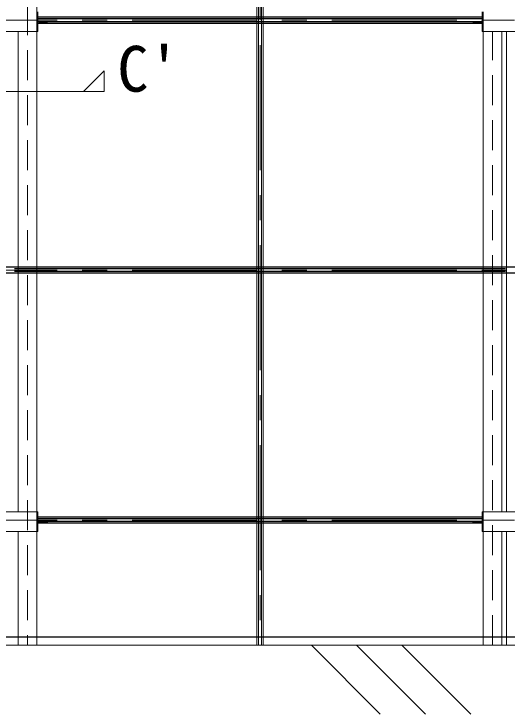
# Model space of a CAD drawing. Units: millimetres, scale not verified. Extents: x -11700 to 11700, y -342150 to 7650.
# Drawn here: x -6894 to -5709, y -5559 to -3878 of the extents above; entities that cross this region are included whole.
import ezdxf
from ezdxf.enums import TextEntityAlignment as Align

# ---------------------------------------------------------------- set-up
doc = ezdxf.new("R2010")
doc.units = ezdxf.units.MM
doc.header["$LTSCALE"] = 60
doc.linetypes.add('CHAIN1', pattern=[8, 5, -1, 1, -1])
doc.linetypes.add('DASHED1', pattern=[1.8, 1.2, -0.6])
for name, color, linetype, lineweight in [('9-0_中心線', 4, 'CHAIN1', 9), ('9-2_メイン・クロス', 3, 'Continuous', 18), ('9-3_メインクロス', 2, 'Continuous', 25), ('9-6_文字', 7, 'Continuous', 18), ('9-9_躯体他', 4, 'Continuous', 9), ('9-B_補強金具・金具・', 3, 'Continuous', 18)]:
    doc.layers.add(name, color=color, linetype=linetype, lineweight=lineweight)
doc.styles.add('ＭＳ ゴシック', font='')
doc.styles.get('ＭＳ ゴシック').set_extended_font_data('MS Gothic')

msp = doc.modelspace()

# ---------------------------------------------------------------- linework, layer by layer
at = {"layer": '9-0_中心線', "linetype": 'DASHED1'}
for p, q in [((-6861.18, -2993.49), (-6861.18, -5393.49)), ((-5744.18, -5393.49), (-5744.18, -3920.49))]:
    msp.add_line(p, q, dxfattribs=at)
at = {"layer": '9-0_中心線'}
for p, q in [((-6302.68, -2993.49), (-6302.68, -5393.49)), ((-3910.18, -3893.49), (-10052.68, -3893.49)), ((-6891.15, -3893.49), (-6913.74, -3893.49)), ((-5691.15, -3893.49), (-5713.74, -3893.49)), ((-3910.18, -4493.49), (-10052.68, -4493.49)), ((-3910.18, -5093.49), (-10052.68, -5093.49)), ((-6891.15, -5093.49), (-6913.74, -5093.49)), ((-5691.15, -5093.49), (-5713.74, -5093.49))]:
    msp.add_line(p, q, dxfattribs=at)
at = {"layer": '9-2_メイン・クロス'}
for p, q in [((-6838.68, -2993.49), (-6838.68, -5393.49)), ((-6310.18, -2993.49), (-6310.18, -5393.49)), ((-6306.18, -2993.49), (-6306.18, -5393.49)), ((-6299.18, -2993.49), (-6299.18, -5393.49)), ((-6295.18, -2993.49), (-6295.18, -5393.49)), ((-6883.68, -3920.49), (-6883.68, -5073.49)), ((-5766.68, -3920.49), (-5766.68, -5393.49)), ((-5721.68, -3920.49), (-5721.68, -5073.49)), ((-5710.18, -3920.49), (-5710.18, -5073.49)), ((-6883.68, -5120.49), (-6883.68, -5393.49)), ((-5721.68, -5120.49), (-5721.68, -5393.49)), ((-5710.18, -5120.49), (-5710.18, -5393.49))]:
    msp.add_line(p, q, dxfattribs=at)
at = {"layer": '9-3_メインクロス'}
for p, q in [((-5766.68, -3885.99), (-6836.38, -3885.99)), ((-5768.98, -3889.99), (-6836.38, -3889.99)), ((-5768.98, -3896.99), (-6836.38, -3896.99)), ((-5768.98, -3900.99), (-6836.38, -3900.99)), ((-3910.18, -4485.99), (-7602.68, -4485.99)), ((-3910.18, -4500.99), (-7602.68, -4500.99)), ((-5712.68, -4489.99), (-6892.68, -4489.99)), ((-5712.68, -4496.99), (-6892.68, -4496.99)), ((-5768.98, -5085.99), (-6836.38, -5085.99)), ((-5768.98, -5089.99), (-6836.38, -5089.99)), ((-5768.98, -5096.99), (-6836.38, -5096.99)), ((-5768.98, -5100.99), (-6836.38, -5100.99)), ((-7602.68, -5373.49), (-2038.68, -5373.49))]:
    msp.add_line(p, q, dxfattribs=at)
at = {"layer": '9-6_文字'}
for q in [(-6727.15, -4064.84), (-6677.15, -4064.84)]:
    msp.add_line((-6677.15, -4014.84), q, dxfattribs=at)
msp.add_lwpolyline([(-8101.68, -4014.84), (-8101.68, -4064.84), (-6677.15, -4064.84)], dxfattribs=at)
at = {"layer": '9-9_躯体他'}
for p, q in [((-10052.68, -5393.49), (-1611.37, -5393.49)), ((-6179.35, -5393.49), (-6014.01, -5558.83)), ((-6070.64, -5393.49), (-5905.3, -5558.83)), ((-5961.92, -5393.49), (-5796.59, -5558.83))]:
    msp.add_line(p, q, dxfattribs=at)
at = {"layer": '9-B_補強金具・金具・', "linetype": 'DASHED1'}
for p, q in [((-6838.68, -3920.49), (-6838.68, -3873.49)), ((-5766.68, -3920.49), (-5766.68, -3873.49)), ((-6832.93, -3898.49), (-6832.93, -3896.19)), ((-6828.43, -3898.49), (-6828.43, -3896.19)), ((-6822.93, -3898.49), (-6822.93, -3896.19)), ((-6818.43, -3898.49), (-6818.43, -3896.19)), ((-5786.93, -3898.49), (-5786.93, -3896.19)), ((-5782.43, -3898.49), (-5782.43, -3896.19)), ((-5776.93, -3898.49), (-5776.93, -3896.19)), ((-5772.43, -3898.49), (-5772.43, -3896.19)), ((-6838.68, -5120.49), (-6838.68, -5073.49)), ((-5766.68, -5103.49), (-5766.68, -5073.49)), ((-6832.93, -5098.49), (-6832.93, -5096.19)), ((-6828.43, -5098.49), (-6828.43, -5096.19)), ((-6822.93, -5098.49), (-6822.93, -5096.19)), ((-6818.43, -5098.49), (-6818.43, -5096.19)), ((-5786.93, -5098.49), (-5786.93, -5096.19)), ((-5782.43, -5098.49), (-5782.43, -5096.19)), ((-5776.93, -5098.49), (-5776.93, -5096.19)), ((-5772.43, -5098.49), (-5772.43, -5096.19))]:
    msp.add_line(p, q, dxfattribs=at)
at = {"layer": '9-B_補強金具・金具・'}
for p, q in [((-5768.98, -3920.49), (-5768.98, -3873.49)), ((-6834.38, -3896.19), (-6813.68, -3896.19)), ((-6813.68, -3896.19), (-6813.68, -3898.49)), ((-5791.68, -3896.19), (-5791.68, -3898.49)), ((-5770.98, -3896.19), (-5791.68, -3896.19)), ((-5766.68, -3893.49), (-5766.68, -3894.19)), ((-6834.38, -3898.49), (-6813.68, -3898.49)), ((-5770.98, -3898.49), (-5791.68, -3898.49)), ((-6968.98, -5073.49), (-6836.38, -5073.49)), ((-5768.98, -5073.49), (-5636.38, -5073.49)), ((-5768.98, -5120.49), (-5768.98, -5073.49)), ((-6834.38, -5096.19), (-6813.68, -5096.19)), ((-6834.38, -5098.49), (-6813.68, -5098.49)), ((-6813.68, -5096.19), (-6813.68, -5098.49)), ((-5791.68, -5096.19), (-5791.68, -5098.49)), ((-5770.98, -5096.19), (-5791.68, -5096.19)), ((-5770.98, -5098.49), (-5791.68, -5098.49))]:
    msp.add_line(p, q, dxfattribs=at)
for points in [[(-6968.98, -3920.49), (-6836.38, -3920.49), (-6836.38, -3873.49)], [(-5768.98, -3920.49), (-5636.38, -3920.49), (-5636.38, -3873.49)], [(-6968.98, -5120.49), (-6836.38, -5120.49), (-6836.38, -5073.49)], [(-5768.98, -5120.49), (-5636.38, -5120.49), (-5636.38, -5073.49)]]:
    msp.add_lwpolyline(points, dxfattribs=at)
for centre, radius, start, end in [((-6834.38, -3894.19), 4.3, 180, 270), ((-6834.38, -3894.19), 2, 180, 270), ((-5770.98, -3894.19), 2, 270, 0), ((-5770.98, -3894.19), 4.3, 270, 0), ((-6834.38, -5094.19), 4.3, 180, 270), ((-6834.38, -5094.19), 2, 180, 270), ((-5770.98, -5094.19), 2, 270, 0), ((-5770.98, -5094.19), 4.3, 270, 0)]:
    msp.add_arc(centre, radius, start, end, dxfattribs=at)

# ---------------------------------------------------------------- texts
at = {"layer": '9-6_文字', "style": 'ＭＳ ゴシック'}
msp.add_text("C'", height=110, dxfattribs=at).set_placement((-6645.64, -4097.98), align=Align.BOTTOM_LEFT)

doc.saveas('drawing.dxf')
